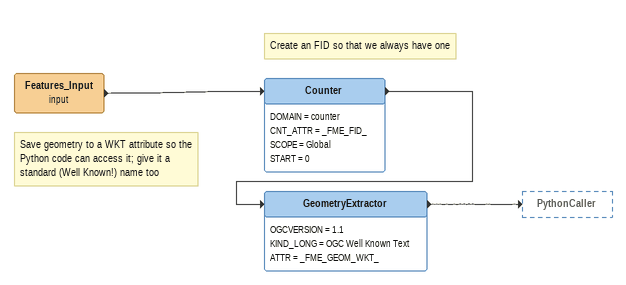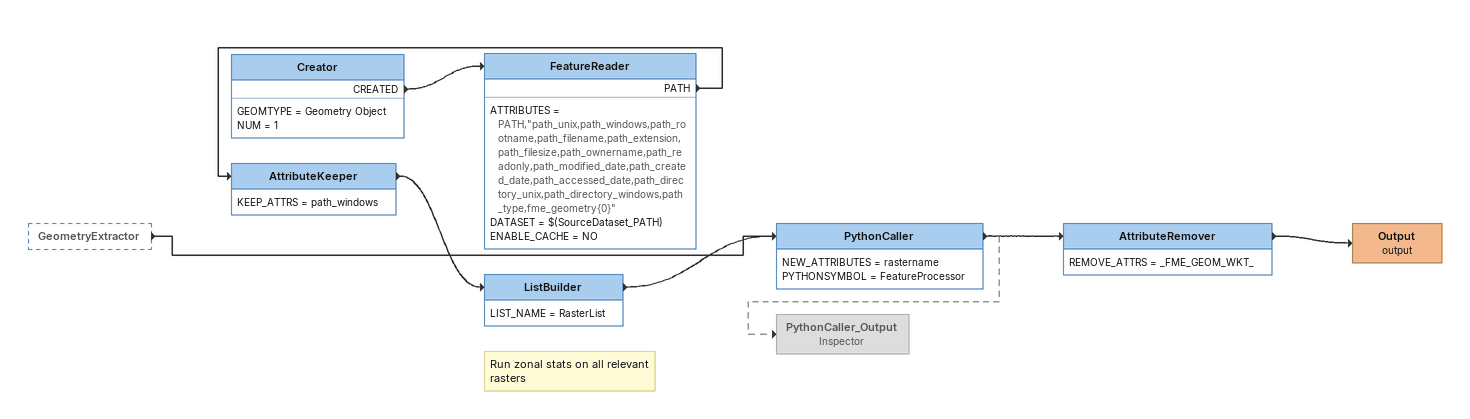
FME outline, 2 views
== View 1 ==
Features_Input (input)
    -> Counter
Note: Create an FID so that we always have one
Counter
    DOMAIN = counter
    CNT_ATTR = _FME_FID_
    SCOPE = Global
    START = 0
    -> GeometryExtractor
Note: Save geometry to a WKT attribute so the Python code can access it; give it a standard (Well Known!) name too
GeometryExtractor
    OGCVERSION = 1.1
    KIND_LONG = OGC Well Known Text
    ATTR = _FME_GEOM_WKT_
    -> PythonCaller

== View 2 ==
GeometryExtractor [outside]
    -> PythonCaller
Creator
    GEOMTYPE = Geometry Object
    NUM = 1
    CREATED -> FeatureReader
FeatureReader
    ATTRIBUTES = PATH,"path_unix,path_windows,path_rootname,path_filename,path_extension,path_filesize,path_ownername,path_readonly,path_modified_date,path_created_date,path_accessed_date,path_directory_unix,path_directory_windows,path_type,fme_geometry{0}"
    DATASET = $(SourceDataset_PATH)
    ENABLE_CACHE = NO
    PATH -> AttributeKeeper
AttributeKeeper
    KEEP_ATTRS = path_windows
    -> ListBuilder
ListBuilder
    LIST_NAME = RasterList
    -> PythonCaller
Note: Run zonal stats on all relevant rasters
PythonCaller
    NEW_ATTRIBUTES = rastername
    PYTHONSYMBOL = FeatureProcessor
    -> PythonCaller_Output [off]
    -> AttributeRemover
AttributeRemover
    REMOVE_ATTRS = _FME_GEOM_WKT_
    -> Output (output)
Output (output)
PythonCaller_Output: Inspector [off]
